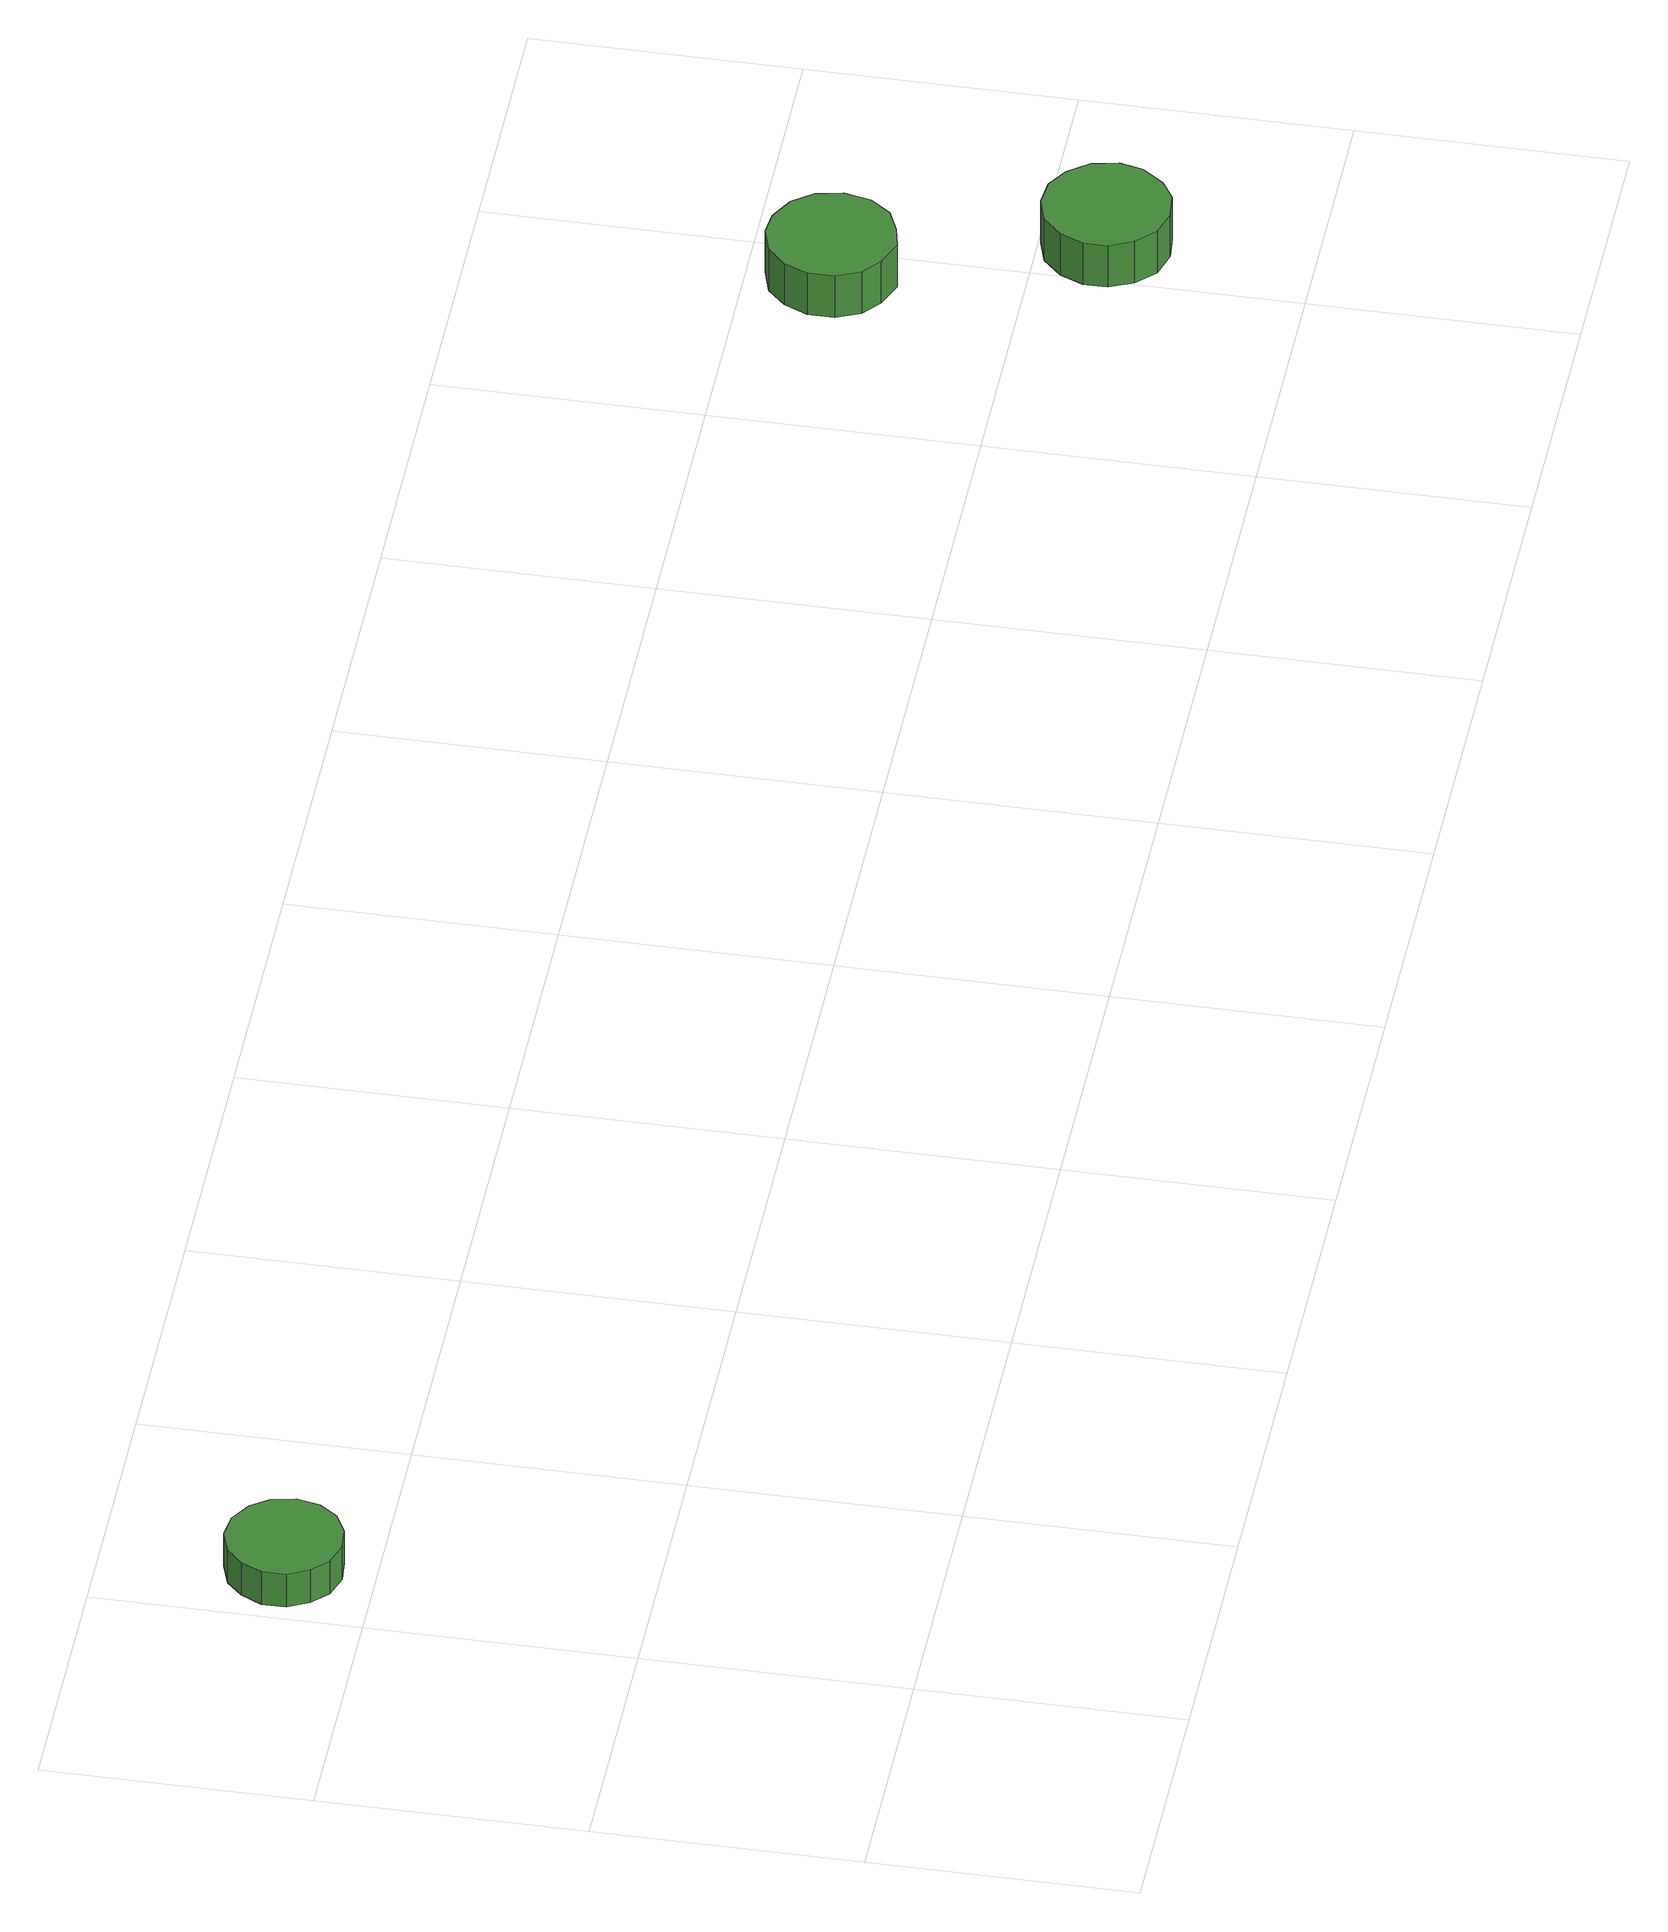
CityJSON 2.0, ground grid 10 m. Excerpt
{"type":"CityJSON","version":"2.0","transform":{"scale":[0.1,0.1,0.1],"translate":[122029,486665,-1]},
"CityObjects":{
"tree1":{"type":"SolitaryVegetationObject","attributes":{"function":"something"},"geometry":[{"type":"MultiSurface","lod":"1","boundaries":[[[0,1,2,3,4,5,6,7,8,9,10,11,12,13,14]],[[15,16,17,18,19,20,21,22,23,24,25,26,27,28,29]],[[0,29,28,1]],[[1,28,27,2]],[[2,27,26,3]],[[3,26,25,4]],[[4,25,24,5]],[[5,24,23,6]],[[6,23,22,7]],[[7,22,21,8]],[[8,21,20,9]],[[9,20,19,10]],[[10,19,18,11]],[[11,18,17,12]],[[12,17,16,13]],[[13,16,15,14]],[[14,15,29,0]]]}]},
"tree2":{"type":"SolitaryVegetationObject","attributes":{"function":"something"}},
"tree3":{"type":"SolitaryVegetationObject","attributes":{"function":"something"}},
"tree4":{"type":"SolitaryVegetationObject","attributes":{"function":"something"}},
"tree5":{"type":"SolitaryVegetationObject","attributes":{"function":"something"}},
"tree6":{"type":"SolitaryVegetationObject","attributes":{"function":"something"}},
"tree7":{"type":"SolitaryVegetationObject","attributes":{"function":"something"}},
"tree8":{"type":"SolitaryVegetationObject","attributes":{"function":"something"},"geometry":[{"type":"MultiSurface","lod":"1","boundaries":[[[30,31,32,33,34,35,36,37,38,39,40,41,42,43,44]],[[45,46,47,48,49,50,51,52,53,54,55,56,57,58,59]],[[30,59,58,31]],[[31,58,57,32]],[[32,57,56,33]],[[33,56,55,34]],[[34,55,54,35]],[[35,54,53,36]],[[36,53,52,37]],[[37,52,51,38]],[[38,51,50,39]],[[39,50,49,40]],[[40,49,48,41]],[[41,48,47,42]],[[42,47,46,43]],[[43,46,45,44]],[[44,45,59,30]]]}]},
"tree9":{"type":"SolitaryVegetationObject","attributes":{"function":"something"},"geometry":[{"type":"MultiSurface","lod":"1","boundaries":[[[60,61,62,63,64,65,66,67,68,69,70,71,72,73,74]],[[75,76,77,78,79,80,81,82,83,84,85,86,87,88,89]],[[60,89,88,61]],[[61,88,87,62]],[[62,87,86,63]],[[63,86,85,64]],[[64,85,84,65]],[[65,84,83,66]],[[66,83,82,67]],[[67,82,81,68]],[[68,81,80,69]],[[69,80,79,70]],[[70,79,78,71]],[[71,78,77,72]],[[72,77,76,73]],[[73,76,75,74]],[[74,75,89,60]]]}]}
},
"vertices":[
[50,233,22],[48,242,22],[43,249,22],[35,254,22],[26,255,22],[17,252,22],[11,246,22],[7,238,22],[7,229,22],[11,221,22],[17,215,22],[26,212,22],[35,213,22],[43,217,22],[48,224,22],[48,224,7],[43,217,7],[35,213,7],[26,212,7],[17,215,7],[11,221,7],[7,229,7],[7,238,7],[11,246,7],[17,252,7],[26,255,7],[35,254,7],[43,249,7],[48,242,7],[50,233,7],
[809,169,27],[807,179,27],[801,187,27],[792,192,27],[783,193,27],[773,190,27],[766,183,27],[762,174,27],[762,164,27],[766,155,27],[773,149,27],[783,145,27],[792,147,27],[801,151,27],[807,159,27],[807,159,8],[801,151,8],[792,147,8],[783,145,8],[773,149,8],[766,155,8],[762,164,8],[762,174,8],[766,183,8],[773,190,8],[783,193,8],[792,192,8],[801,187,8],[807,179,8],[809,169,8],
[843,75,27],[841,85,27],[835,93,27],[827,98,27],[817,99,27],[807,96,27],[800,89,27],[796,80,27],[796,71,27],[800,62,27],[807,55,27],[817,52,27],[827,53,27],[835,58,27],[841,66,27],[841,66,8],[835,58,8],[827,53,8],[817,52,8],[807,55,8],[800,62,8],[796,71,8],[796,80,8],[800,89,8],[807,96,8],[817,99,8],[827,98,8],[835,93,8],[841,85,8],[843,75,8]
]}
